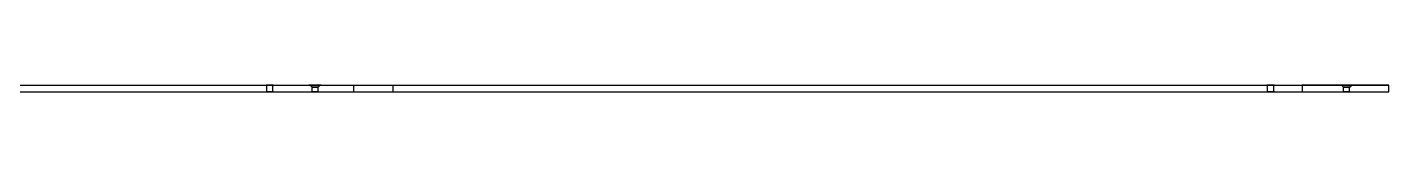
# Model space of a CAD drawing. Header units: inches. Extents: x 31 to 2213, y 31 to 1421.
# Drawn here: x 974.56 to 1011.36, y 595.28 to 595.47 of the extents above; entities that cross this region are included whole.
import ezdxf

# ---------------------------------------------------------------- set-up
doc = ezdxf.new("R2010")
doc.units = ezdxf.units.IN
doc.header["$MEASUREMENT"] = 0

msp = doc.modelspace()

# ---------------------------------------------------------------- linework, layer by layer
at = {"layer": 'OUTLINE'}
for p, q in [((952.358, 595.469), (983.374, 595.469)), ((952.358, 595.281), (983.374, 595.281)), ((953.428, 595.469), (984.444, 595.469)), ((953.428, 595.281), (984.444, 595.281)), ((981.014, 595.469), (981.013, 595.469)), ((981.013, 595.469), (981.013, 595.469)), ((981.013, 595.469), (981.013, 595.469)), ((981.013, 595.469), (981.013, 595.469)), ((981.013, 595.469), (981.014, 595.469)), ((981.014, 595.281), (981.013, 595.281)), ((981.013, 595.281), (981.013, 595.281)), ((981.013, 595.281), (981.013, 595.281)), ((981.013, 595.281), (981.013, 595.281)), ((981.013, 595.281), (981.014, 595.281)), ((981.015, 595.469), (981.014, 595.469)), ((981.014, 595.469), (981.014, 595.469)), ((981.014, 595.469), (981.015, 595.469)), ((981.015, 595.281), (981.014, 595.281)), ((981.014, 595.281), (981.014, 595.281)), ((981.014, 595.281), (981.015, 595.281)), ((981.016, 595.469), (981.015, 595.469)), ((981.015, 595.469), (981.016, 595.469)), ((981.016, 595.281), (981.015, 595.281)), ((981.015, 595.281), (981.016, 595.281)), ((981.018, 595.469), (981.016, 595.469)), ((981.016, 595.469), (981.017, 595.469)), ((981.017, 595.281), (981.016, 595.281)), ((981.016, 595.281), (981.018, 595.281)), ((981.017, 595.469), (981.018, 595.469)), ((981.018, 595.281), (981.017, 595.281)), ((981.019, 595.469), (981.018, 595.469)), ((981.018, 595.469), (981.02, 595.469)), ((981.02, 595.281), (981.018, 595.281)), ((981.018, 595.281), (981.019, 595.281)), ((981.021, 595.469), (981.019, 595.469)), ((981.019, 595.281), (981.021, 595.281)), ((981.02, 595.469), (981.022, 595.469)), ((981.022, 595.281), (981.02, 595.281)), ((981.023, 595.469), (981.021, 595.469)), ((981.021, 595.281), (981.023, 595.281)), ((981.022, 595.469), (981.024, 595.469)), ((981.024, 595.281), (981.022, 595.281)), ((981.026, 595.469), (981.023, 595.469)), ((981.023, 595.281), (981.026, 595.281)), ((981.024, 595.469), (981.027, 595.469)), ((981.027, 595.281), (981.024, 595.281)), ((981.028, 595.469), (981.026, 595.469)), ((981.026, 595.281), (981.028, 595.281)), ((981.027, 595.469), (981.029, 595.469)), ((981.029, 595.281), (981.027, 595.281)), ((981.031, 595.469), (981.028, 595.469)), ((981.028, 595.281), (981.031, 595.281)), ((981.029, 595.469), (981.032, 595.469)), ((981.029, 595.281), (981.029, 595.469)), ((981.032, 595.281), (981.029, 595.281)), ((981.034, 595.469), (981.031, 595.469)), ((981.031, 595.281), (981.034, 595.281)), ((981.032, 595.469), (981.035, 595.469)), ((981.035, 595.281), (981.032, 595.281)), ((981.037, 595.469), (981.034, 595.469)), ((981.034, 595.281), (981.037, 595.281)), ((981.035, 595.469), (981.038, 595.469)), ((981.038, 595.281), (981.035, 595.281)), ((981.04, 595.469), (981.037, 595.469)), ((981.037, 595.281), (981.04, 595.281)), ((981.038, 595.469), (981.041, 595.469)), ((981.041, 595.281), (981.038, 595.281)), ((981.044, 595.469), (981.04, 595.469)), ((981.04, 595.281), (981.044, 595.281)), ((981.041, 595.469), (981.045, 595.469)), ((981.045, 595.281), (981.041, 595.281)), ((981.047, 595.469), (981.044, 595.469)), ((981.044, 595.281), (981.047, 595.281)), ((981.045, 595.469), (981.049, 595.469)), ((981.049, 595.281), (981.045, 595.281)), ((981.051, 595.469), (981.047, 595.469)), ((981.047, 595.281), (981.051, 595.281)), ((981.049, 595.469), (981.052, 595.469)), ((981.052, 595.281), (981.049, 595.281)), ((981.055, 595.469), (981.051, 595.469)), ((981.051, 595.281), (981.055, 595.281)), ((981.052, 595.469), (981.056, 595.469)), ((981.056, 595.281), (981.052, 595.281)), ((981.059, 595.469), (981.055, 595.469)), ((981.055, 595.281), (981.059, 595.281)), ((981.056, 595.469), (981.061, 595.469)), ((981.061, 595.281), (981.056, 595.281)), ((981.063, 595.469), (981.059, 595.469)), ((981.059, 595.281), (981.063, 595.281)), ((981.061, 595.469), (981.065, 595.469)), ((981.065, 595.281), (981.061, 595.281)), ((981.067, 595.469), (981.063, 595.469)), ((981.063, 595.281), (981.067, 595.281)), ((981.065, 595.469), (981.069, 595.469)), ((981.069, 595.281), (981.065, 595.281)), ((981.072, 595.469), (981.067, 595.469)), ((981.067, 595.281), (981.072, 595.281)), ((981.069, 595.469), (981.074, 595.469)), ((981.074, 595.281), (981.069, 595.281)), ((981.076, 595.469), (981.072, 595.469)), ((981.072, 595.281), (981.076, 595.281)), ((981.074, 595.469), (981.078, 595.469)), ((981.078, 595.281), (981.074, 595.281)), ((981.081, 595.469), (981.076, 595.469)), ((981.076, 595.281), (981.081, 595.281)), ((981.078, 595.469), (981.083, 595.469)), ((981.083, 595.281), (981.078, 595.281)), ((981.086, 595.469), (981.081, 595.469)), ((981.081, 595.281), (981.086, 595.281)), ((981.083, 595.469), (981.088, 595.469)), ((981.088, 595.281), (981.083, 595.281)), ((981.091, 595.469), (981.086, 595.469)), ((981.086, 595.281), (981.091, 595.281)), ((981.088, 595.469), (981.092, 595.469)), ((981.092, 595.281), (981.088, 595.281)), ((981.095, 595.469), (981.091, 595.469)), ((981.091, 595.281), (981.095, 595.281)), ((981.092, 595.469), (981.097, 595.469)), ((981.097, 595.281), (981.092, 595.281)), ((981.1, 595.469), (981.095, 595.469)), ((981.095, 595.281), (981.1, 595.281)), ((981.097, 595.469), (981.102, 595.469)), ((981.102, 595.281), (981.097, 595.281)), ((981.105, 595.469), (981.1, 595.469)), ((981.1, 595.281), (981.105, 595.281)), ((981.102, 595.469), (981.107, 595.469)), ((981.107, 595.281), (981.102, 595.281)), ((981.11, 595.469), (981.105, 595.469)), ((981.105, 595.281), (981.11, 595.281)), ((981.107, 595.469), (981.112, 595.469)), ((981.112, 595.281), (981.107, 595.281)), ((981.115, 595.469), (981.11, 595.469)), ((981.11, 595.281), (981.115, 595.281)), ((981.112, 595.469), (981.117, 595.469)), ((981.117, 595.281), (981.112, 595.281)), ((981.12, 595.469), (981.115, 595.469)), ((981.115, 595.281), (981.12, 595.281)), ((981.117, 595.469), (981.122, 595.469)), ((981.122, 595.281), (981.117, 595.281)), ((981.125, 595.469), (981.12, 595.469)), ((981.12, 595.281), (981.125, 595.281)), ((981.122, 595.469), (981.127, 595.469)), ((981.127, 595.281), (981.122, 595.281)), ((981.13, 595.469), (981.125, 595.469)), ((981.125, 595.281), (981.13, 595.281)), ((981.127, 595.469), (981.132, 595.469)), ((981.132, 595.281), (981.127, 595.281)), ((981.135, 595.469), (981.13, 595.469)), ((981.13, 595.281), (981.135, 595.281)), ((981.132, 595.469), (981.136, 595.469)), ((981.136, 595.281), (981.132, 595.281)), ((981.139, 595.469), (981.135, 595.469)), ((981.135, 595.281), (981.139, 595.281)), ((981.136, 595.469), (981.141, 595.469)), ((981.141, 595.281), (981.136, 595.281)), ((981.144, 595.469), (981.139, 595.469)), ((981.139, 595.281), (981.144, 595.281)), ((981.141, 595.469), (981.146, 595.469)), ((981.146, 595.281), (981.141, 595.281)), ((981.149, 595.469), (981.144, 595.469)), ((981.144, 595.281), (981.149, 595.281)), ((981.146, 595.469), (981.151, 595.469)), ((981.151, 595.281), (981.146, 595.281)), ((981.153, 595.469), (981.149, 595.469)), ((981.149, 595.281), (981.153, 595.281)), ((981.151, 595.469), (981.155, 595.469)), ((981.155, 595.281), (981.151, 595.281)), ((981.158, 595.469), (981.153, 595.469)), ((981.153, 595.281), (981.158, 595.281)), ((981.155, 595.469), (981.16, 595.469)), ((981.16, 595.281), (981.155, 595.281)), ((981.162, 595.469), (981.158, 595.469)), ((981.158, 595.281), (981.162, 595.281)), ((981.16, 595.469), (981.164, 595.469)), ((981.164, 595.281), (981.16, 595.281)), ((981.166, 595.469), (981.162, 595.469)), ((981.162, 595.281), (981.166, 595.281)), ((981.164, 595.469), (981.168, 595.469)), ((981.168, 595.281), (981.164, 595.281)), ((981.171, 595.469), (981.166, 595.469)), ((981.166, 595.281), (981.171, 595.281)), ((981.168, 595.469), (981.172, 595.469)), ((981.172, 595.281), (981.168, 595.281)), ((981.175, 595.469), (981.171, 595.469)), ((981.171, 595.281), (981.175, 595.281)), ((981.172, 595.469), (981.176, 595.469)), ((981.176, 595.281), (981.172, 595.281)), ((981.178, 595.469), (981.175, 595.469)), ((981.175, 595.281), (981.178, 595.281)), ((981.176, 595.469), (981.18, 595.469)), ((981.18, 595.281), (981.176, 595.281)), ((981.182, 595.469), (981.178, 595.469)), ((981.178, 595.281), (981.182, 595.281)), ((981.18, 595.469), (981.184, 595.469)), ((981.184, 595.281), (981.18, 595.281)), ((981.186, 595.469), (981.182, 595.469)), ((981.182, 595.281), (981.186, 595.281)), ((981.184, 595.469), (981.187, 595.469)), ((981.187, 595.281), (981.184, 595.281)), ((981.189, 595.469), (981.186, 595.469)), ((981.186, 595.281), (981.189, 595.281)), ((981.187, 595.469), (981.19, 595.469)), ((981.19, 595.281), (981.187, 595.281)), ((981.192, 595.469), (981.189, 595.469)), ((981.189, 595.281), (981.192, 595.281)), ((981.19, 595.469), (981.193, 595.469)), ((981.193, 595.281), (981.19, 595.281)), ((981.195, 595.469), (981.192, 595.469)), ((981.192, 595.281), (981.195, 595.281)), ((981.193, 595.469), (981.196, 595.469)), ((981.196, 595.281), (981.193, 595.281)), ((981.198, 595.469), (981.195, 595.469)), ((981.195, 595.281), (981.198, 595.281)), ((981.196, 595.469), (981.199, 595.469)), ((981.199, 595.281), (981.196, 595.281)), ((981.2, 595.469), (981.198, 595.469)), ((981.198, 595.281), (981.198, 595.469)), ((981.198, 595.281), (981.2, 595.281)), ((981.199, 595.469), (981.201, 595.469)), ((981.201, 595.281), (981.199, 595.281)), ((981.203, 595.469), (981.2, 595.469)), ((981.2, 595.281), (981.203, 595.281)), ((981.201, 595.469), (981.204, 595.469)), ((981.204, 595.281), (981.201, 595.281)), ((981.205, 595.469), (981.203, 595.469)), ((981.203, 595.281), (981.205, 595.281)), ((981.204, 595.469), (981.206, 595.469)), ((981.206, 595.281), (981.204, 595.281)), ((981.207, 595.469), (981.205, 595.469)), ((981.205, 595.281), (981.207, 595.281)), ((981.206, 595.469), (981.208, 595.469)), ((981.208, 595.281), (981.206, 595.281)), ((981.209, 595.469), (981.207, 595.469)), ((981.207, 595.281), (981.209, 595.281)), ((981.208, 595.469), (981.209, 595.469)), ((981.209, 595.281), (981.208, 595.281)), ((981.209, 595.469), (981.211, 595.469)), ((981.21, 595.469), (981.209, 595.469)), ((981.209, 595.281), (981.21, 595.281)), ((981.211, 595.281), (981.209, 595.281)), ((981.211, 595.469), (981.21, 595.469)), ((981.21, 595.281), (981.211, 595.281)), ((981.211, 595.469), (981.212, 595.469)), ((981.212, 595.469), (981.211, 595.469)), ((981.211, 595.281), (981.212, 595.281)), ((981.212, 595.281), (981.211, 595.281)), ((981.212, 595.469), (981.213, 595.469)), ((981.213, 595.469), (981.212, 595.469)), ((981.212, 595.281), (981.213, 595.281)), ((981.213, 595.281), (981.212, 595.281)), ((981.213, 595.469), (981.213, 595.469)), ((981.213, 595.469), (981.214, 595.469)), ((981.214, 595.469), (981.213, 595.469)), ((981.213, 595.281), (981.214, 595.281)), ((981.214, 595.281), (981.213, 595.281)), ((981.213, 595.281), (981.213, 595.281)), ((981.214, 595.469), (981.214, 595.469)), ((981.214, 595.469), (981.214, 595.469)), ((981.214, 595.469), (981.214, 595.469)), ((981.214, 595.281), (981.214, 595.281)), ((981.214, 595.281), (981.214, 595.281)), ((981.214, 595.281), (981.214, 595.281)), ((982.17, 595.469), (982.169, 595.469)), ((982.169, 595.469), (982.169, 595.469)), ((982.169, 595.469), (982.17, 595.469)), ((982.172, 595.469), (982.17, 595.469)), ((982.17, 595.469), (982.17, 595.469)), ((982.17, 595.469), (982.171, 595.469)), ((982.171, 595.469), (982.172, 595.469)), ((982.173, 595.469), (982.172, 595.469)), ((982.172, 595.469), (982.174, 595.469)), ((982.175, 595.469), (982.173, 595.469)), ((982.174, 595.469), (982.176, 595.469)), ((982.177, 595.469), (982.175, 595.469)), ((982.176, 595.469), (982.178, 595.469)), ((982.18, 595.469), (982.177, 595.469)), ((982.178, 595.469), (982.181, 595.469)), ((982.183, 595.469), (982.18, 595.469)), ((982.181, 595.469), (982.184, 595.469)), ((982.186, 595.469), (982.183, 595.469)), ((982.184, 595.469), (982.188, 595.469)), ((982.19, 595.469), (982.186, 595.469)), ((982.188, 595.469), (982.192, 595.469)), ((982.194, 595.469), (982.19, 595.469)), ((982.192, 595.469), (982.196, 595.469)), ((982.199, 595.469), (982.194, 595.469)), ((982.254, 595.411), (982.196, 595.469)), ((982.196, 595.469), (982.201, 595.469)), ((982.204, 595.469), (982.199, 595.469)), ((982.201, 595.469), (982.205, 595.469)), ((982.209, 595.469), (982.204, 595.469)), ((982.205, 595.469), (982.211, 595.469)), ((982.214, 595.469), (982.209, 595.469)), ((982.211, 595.469), (982.216, 595.469)), ((982.22, 595.469), (982.214, 595.469)), ((982.216, 595.469), (982.222, 595.469)), ((982.226, 595.469), (982.22, 595.469)), ((982.222, 595.469), (982.228, 595.469)), ((982.232, 595.469), (982.226, 595.469)), ((982.228, 595.469), (982.234, 595.469)), ((982.238, 595.469), (982.232, 595.469)), ((982.234, 595.469), (982.241, 595.469)), ((982.245, 595.469), (982.238, 595.469)), ((982.24, 595.411), (982.239, 595.411)), ((982.239, 595.411), (982.239, 595.411)), ((982.239, 595.411), (982.239, 595.411)), ((982.239, 595.411), (982.239, 595.411)), ((982.239, 595.411), (982.239, 595.411)), ((982.239, 595.411), (982.239, 595.411)), ((982.239, 595.411), (982.24, 595.411)), ((982.24, 595.281), (982.239, 595.281)), ((982.239, 595.281), (982.239, 595.281)), ((982.239, 595.281), (982.239, 595.281)), ((982.239, 595.281), (982.239, 595.281)), ((982.239, 595.281), (982.239, 595.281)), ((982.239, 595.281), (982.239, 595.281)), ((982.239, 595.281), (982.24, 595.281)), ((982.241, 595.411), (982.24, 595.411)), ((982.24, 595.411), (982.241, 595.411)), ((982.241, 595.281), (982.24, 595.281)), ((982.24, 595.281), (982.241, 595.281)), ((982.241, 595.469), (982.248, 595.469)), ((982.242, 595.411), (982.241, 595.411)), ((982.241, 595.411), (982.242, 595.411)), ((982.242, 595.281), (982.241, 595.281)), ((982.241, 595.281), (982.242, 595.281)), ((982.243, 595.411), (982.242, 595.411)), ((982.242, 595.411), (982.244, 595.411)), ((982.244, 595.281), (982.242, 595.281)), ((982.242, 595.281), (982.243, 595.281)), ((982.245, 595.411), (982.243, 595.411)), ((982.243, 595.281), (982.245, 595.281)), ((982.244, 595.411), (982.245, 595.411)), ((982.245, 595.281), (982.244, 595.281)), ((982.252, 595.469), (982.245, 595.469)), ((982.247, 595.411), (982.245, 595.411)), ((982.245, 595.411), (982.247, 595.411)), ((982.247, 595.281), (982.245, 595.281)), ((982.245, 595.281), (982.247, 595.281)), ((982.249, 595.411), (982.247, 595.411)), ((982.247, 595.411), (982.249, 595.411)), ((982.249, 595.281), (982.247, 595.281)), ((982.247, 595.281), (982.249, 595.281)), ((982.248, 595.469), (982.255, 595.469)), ((982.251, 595.411), (982.249, 595.411)), ((982.249, 595.411), (982.252, 595.411)), ((982.252, 595.281), (982.249, 595.281)), ((982.249, 595.281), (982.251, 595.281)), ((982.253, 595.411), (982.251, 595.411)), ((982.251, 595.281), (982.253, 595.281)), ((982.259, 595.469), (982.252, 595.469)), ((982.252, 595.411), (982.254, 595.411)), ((982.254, 595.281), (982.252, 595.281)), ((982.256, 595.411), (982.253, 595.411)), ((982.253, 595.281), (982.256, 595.281)), ((982.254, 595.281), (982.254, 595.411)), ((982.254, 595.411), (982.257, 595.411)), ((982.257, 595.281), (982.254, 595.281)), ((982.255, 595.469), (982.262, 595.469)), ((982.259, 595.411), (982.256, 595.411)), ((982.256, 595.281), (982.259, 595.281)), ((982.257, 595.411), (982.26, 595.411)), ((982.26, 595.281), (982.257, 595.281)), ((982.267, 595.469), (982.259, 595.469)), ((982.261, 595.411), (982.259, 595.411)), ((982.259, 595.281), (982.261, 595.281)), ((982.26, 595.411), (982.263, 595.411)), ((982.263, 595.281), (982.26, 595.281)), ((982.265, 595.411), (982.261, 595.411)), ((982.261, 595.281), (982.265, 595.281)), ((982.262, 595.469), (982.27, 595.469)), ((982.263, 595.411), (982.266, 595.411)), ((982.266, 595.281), (982.263, 595.281)), ((982.268, 595.411), (982.265, 595.411)), ((982.265, 595.281), (982.268, 595.281)), ((982.266, 595.411), (982.269, 595.411)), ((982.269, 595.281), (982.266, 595.281)), ((982.274, 595.469), (982.267, 595.469)), ((982.271, 595.411), (982.268, 595.411)), ((982.268, 595.281), (982.271, 595.281)), ((982.269, 595.411), (982.273, 595.411)), ((982.273, 595.281), (982.269, 595.281)), ((982.27, 595.469), (982.277, 595.469)), ((982.275, 595.411), (982.271, 595.411)), ((982.271, 595.281), (982.275, 595.281)), ((982.273, 595.411), (982.277, 595.411)), ((982.277, 595.281), (982.273, 595.281)), ((982.282, 595.469), (982.274, 595.469)), ((982.279, 595.411), (982.275, 595.411)), ((982.275, 595.281), (982.279, 595.281)), ((982.277, 595.469), (982.285, 595.469)), ((982.277, 595.411), (982.28, 595.411)), ((982.28, 595.281), (982.277, 595.281)), ((982.283, 595.411), (982.279, 595.411)), ((982.279, 595.281), (982.283, 595.281)), ((982.28, 595.411), (982.284, 595.411)), ((982.284, 595.281), (982.28, 595.281)), ((982.29, 595.469), (982.282, 595.469)), ((982.287, 595.411), (982.283, 595.411)), ((982.283, 595.281), (982.287, 595.281)), ((982.284, 595.411), (982.288, 595.411)), ((982.288, 595.281), (982.284, 595.281)), ((982.285, 595.469), (982.293, 595.469)), ((982.291, 595.411), (982.287, 595.411)), ((982.287, 595.281), (982.291, 595.281)), ((982.288, 595.411), (982.293, 595.411)), ((982.293, 595.281), (982.288, 595.281)), ((982.297, 595.469), (982.29, 595.469)), ((982.295, 595.411), (982.291, 595.411)), ((982.291, 595.281), (982.295, 595.281)), ((982.293, 595.469), (982.301, 595.469)), ((982.293, 595.411), (982.297, 595.411)), ((982.297, 595.281), (982.293, 595.281)), ((982.3, 595.411), (982.295, 595.411)), ((982.295, 595.281), (982.3, 595.281)), ((982.305, 595.469), (982.297, 595.469)), ((982.297, 595.411), (982.301, 595.411)), ((982.301, 595.281), (982.297, 595.281)), ((982.304, 595.411), (982.3, 595.411)), ((982.3, 595.281), (982.304, 595.281)), ((982.301, 595.469), (982.309, 595.469)), ((982.301, 595.411), (982.306, 595.411)), ((982.306, 595.281), (982.301, 595.281)), ((982.309, 595.411), (982.304, 595.411)), ((982.304, 595.281), (982.309, 595.281)), ((982.313, 595.469), (982.305, 595.469)), ((982.306, 595.411), (982.31, 595.411)), ((982.31, 595.281), (982.306, 595.281)), ((982.309, 595.469), (982.317, 595.469)), ((982.313, 595.411), (982.309, 595.411)), ((982.309, 595.281), (982.313, 595.281)), ((982.31, 595.411), (982.315, 595.411)), ((982.315, 595.281), (982.31, 595.281)), ((982.322, 595.469), (982.313, 595.469)), ((982.318, 595.411), (982.313, 595.411)), ((982.313, 595.281), (982.318, 595.281)), ((982.315, 595.411), (982.32, 595.411)), ((982.32, 595.281), (982.315, 595.281)), ((982.317, 595.469), (982.325, 595.469)), ((982.323, 595.411), (982.318, 595.411)), ((982.318, 595.281), (982.323, 595.281)), ((982.32, 595.411), (982.324, 595.411)), ((982.324, 595.281), (982.32, 595.281)), ((982.33, 595.469), (982.322, 595.469)), ((982.327, 595.411), (982.323, 595.411)), ((982.323, 595.281), (982.327, 595.281)), ((982.324, 595.411), (982.329, 595.411)), ((982.329, 595.281), (982.324, 595.281)), ((982.325, 595.469), (982.333, 595.469)), ((982.332, 595.411), (982.327, 595.411)), ((982.327, 595.281), (982.332, 595.281)), ((982.329, 595.411), (982.334, 595.411)), ((982.334, 595.281), (982.329, 595.281)), ((982.338, 595.469), (982.33, 595.469)), ((982.337, 595.411), (982.332, 595.411)), ((982.332, 595.281), (982.337, 595.281)), ((982.333, 595.469), (982.341, 595.469)), ((982.334, 595.411), (982.339, 595.411)), ((982.339, 595.281), (982.334, 595.281)), ((982.342, 595.411), (982.337, 595.411)), ((982.337, 595.281), (982.342, 595.281)), ((982.346, 595.469), (982.338, 595.469)), ((982.339, 595.411), (982.343, 595.411)), ((982.343, 595.281), (982.339, 595.281)), ((982.341, 595.469), (982.349, 595.469)), ((982.346, 595.411), (982.342, 595.411)), ((982.342, 595.281), (982.346, 595.281)), ((982.343, 595.411), (982.348, 595.411)), ((982.348, 595.281), (982.343, 595.281)), ((982.354, 595.469), (982.346, 595.469)), ((982.351, 595.411), (982.346, 595.411)), ((982.346, 595.281), (982.351, 595.281)), ((982.348, 595.411), (982.353, 595.411)), ((982.353, 595.281), (982.348, 595.281)), ((982.349, 595.469), (982.357, 595.469)), ((982.356, 595.411), (982.351, 595.411)), ((982.351, 595.281), (982.356, 595.281)), ((982.353, 595.411), (982.357, 595.411)), ((982.357, 595.281), (982.353, 595.281)), ((982.362, 595.469), (982.354, 595.469)), ((982.36, 595.411), (982.356, 595.411)), ((982.356, 595.281), (982.36, 595.281)), ((982.357, 595.469), (982.365, 595.469)), ((982.357, 595.411), (982.362, 595.411)), ((982.362, 595.281), (982.357, 595.281)), ((982.365, 595.411), (982.36, 595.411)), ((982.36, 595.281), (982.365, 595.281)), ((982.37, 595.469), (982.362, 595.469)), ((982.362, 595.411), (982.367, 595.411)), ((982.367, 595.281), (982.362, 595.281)), ((982.365, 595.469), (982.373, 595.469)), ((982.369, 595.411), (982.365, 595.411)), ((982.365, 595.281), (982.369, 595.281)), ((982.367, 595.411), (982.371, 595.411)), ((982.371, 595.281), (982.367, 595.281)), ((982.374, 595.411), (982.369, 595.411)), ((982.369, 595.281), (982.374, 595.281)), ((982.378, 595.469), (982.37, 595.469)), ((982.371, 595.411), (982.375, 595.411)), ((982.375, 595.281), (982.371, 595.281)), ((982.373, 595.469), (982.381, 595.469)), ((982.378, 595.411), (982.374, 595.411)), ((982.374, 595.281), (982.378, 595.281)), ((982.375, 595.411), (982.38, 595.411)), ((982.38, 595.281), (982.375, 595.281)), ((982.386, 595.469), (982.378, 595.469)), ((982.382, 595.411), (982.378, 595.411)), ((982.378, 595.281), (982.382, 595.281)), ((982.38, 595.411), (982.384, 595.411)), ((982.384, 595.281), (982.38, 595.281)), ((982.381, 595.469), (982.389, 595.469)), ((982.386, 595.411), (982.382, 595.411)), ((982.382, 595.281), (982.386, 595.281)), ((982.384, 595.411), (982.388, 595.411)), ((982.388, 595.281), (982.384, 595.281)), ((982.394, 595.469), (982.386, 595.469)), ((982.39, 595.411), (982.386, 595.411)), ((982.386, 595.281), (982.39, 595.281)), ((982.388, 595.411), (982.392, 595.411)), ((982.392, 595.281), (982.388, 595.281)), ((982.389, 595.469), (982.397, 595.469)), ((982.394, 595.411), (982.39, 595.411)), ((982.39, 595.281), (982.394, 595.281)), ((982.392, 595.411), (982.396, 595.411)), ((982.396, 595.281), (982.392, 595.281)), ((982.401, 595.469), (982.394, 595.469)), ((982.398, 595.411), (982.394, 595.411)), ((982.394, 595.281), (982.398, 595.281)), ((982.396, 595.411), (982.399, 595.411)), ((982.399, 595.281), (982.396, 595.281)), ((982.397, 595.469), (982.404, 595.469)), ((982.401, 595.411), (982.398, 595.411)), ((982.398, 595.281), (982.401, 595.281)), ((982.399, 595.411), (982.403, 595.411)), ((982.403, 595.281), (982.399, 595.281)), ((982.409, 595.469), (982.401, 595.469)), ((982.405, 595.411), (982.401, 595.411)), ((982.401, 595.281), (982.405, 595.281)), ((982.403, 595.411), (982.406, 595.411)), ((982.406, 595.281), (982.403, 595.281)), ((982.404, 595.469), (982.411, 595.469)), ((982.408, 595.411), (982.405, 595.411)), ((982.405, 595.281), (982.408, 595.281)), ((982.406, 595.411), (982.409, 595.411)), ((982.409, 595.281), (982.406, 595.281)), ((982.411, 595.411), (982.408, 595.411)), ((982.408, 595.281), (982.411, 595.281)), ((982.416, 595.469), (982.409, 595.469)), ((982.409, 595.411), (982.412, 595.411)), ((982.412, 595.281), (982.409, 595.281)), ((982.411, 595.469), (982.419, 595.469)), ((982.414, 595.411), (982.411, 595.411)), ((982.411, 595.281), (982.414, 595.281)), ((982.412, 595.411), (982.415, 595.411)), ((982.415, 595.281), (982.412, 595.281)), ((982.417, 595.411), (982.414, 595.411)), ((982.414, 595.281), (982.417, 595.281)), ((982.415, 595.411), (982.418, 595.411)), ((982.418, 595.281), (982.415, 595.281)), ((982.423, 595.469), (982.416, 595.469)), ((982.417, 595.411), (982.475, 595.469)), ((982.417, 595.281), (982.417, 595.411)), ((982.419, 595.411), (982.417, 595.411)), ((982.417, 595.281), (982.419, 595.281)), ((982.418, 595.411), (982.42, 595.411)), ((982.42, 595.281), (982.418, 595.281)), ((982.419, 595.469), (982.426, 595.469)), ((982.421, 595.411), (982.419, 595.411)), ((982.419, 595.281), (982.421, 595.281)), ((982.42, 595.411), (982.422, 595.411)), ((982.422, 595.281), (982.42, 595.281)), ((982.423, 595.411), (982.421, 595.411)), ((982.421, 595.281), (982.423, 595.281)), ((982.422, 595.411), (982.424, 595.411)), ((982.424, 595.281), (982.422, 595.281)), ((982.43, 595.469), (982.423, 595.469)), ((982.425, 595.411), (982.423, 595.411)), ((982.423, 595.281), (982.425, 595.281)), ((982.424, 595.411), (982.426, 595.411)), ((982.426, 595.281), (982.424, 595.281)), ((982.427, 595.411), (982.425, 595.411)), ((982.425, 595.281), (982.427, 595.281)), ((982.426, 595.469), (982.432, 595.469)), ((982.426, 595.411), (982.428, 595.411)), ((982.428, 595.281), (982.426, 595.281)), ((982.428, 595.411), (982.427, 595.411)), ((982.427, 595.281), (982.428, 595.281)), ((982.428, 595.411), (982.429, 595.411)), ((982.43, 595.411), (982.428, 595.411)), ((982.428, 595.281), (982.43, 595.281)), ((982.429, 595.281), (982.428, 595.281)), ((982.429, 595.411), (982.43, 595.411)), ((982.43, 595.281), (982.429, 595.281)), ((982.436, 595.469), (982.43, 595.469)), ((982.43, 595.411), (982.431, 595.411)), ((982.431, 595.411), (982.43, 595.411)), ((982.43, 595.281), (982.431, 595.281)), ((982.431, 595.281), (982.43, 595.281)), ((982.431, 595.411), (982.431, 595.411)), ((982.431, 595.411), (982.432, 595.411)), ((982.432, 595.411), (982.431, 595.411)), ((982.431, 595.411), (982.431, 595.411)), ((982.431, 595.281), (982.431, 595.281)), ((982.431, 595.281), (982.432, 595.281)), ((982.432, 595.281), (982.431, 595.281)), ((982.431, 595.281), (982.431, 595.281)), ((982.432, 595.469), (982.439, 595.469)), ((982.432, 595.411), (982.432, 595.411)), ((982.432, 595.411), (982.432, 595.411)), ((982.432, 595.411), (982.432, 595.411)), ((982.432, 595.281), (982.432, 595.281)), ((982.432, 595.281), (982.432, 595.281)), ((982.432, 595.281), (982.432, 595.281)), ((982.443, 595.469), (982.436, 595.469)), ((982.439, 595.469), (982.445, 595.469)), ((982.449, 595.469), (982.443, 595.469)), ((982.445, 595.469), (982.451, 595.469)), ((982.454, 595.469), (982.449, 595.469)), ((982.451, 595.469), (982.457, 595.469)), ((982.46, 595.469), (982.454, 595.469)), ((982.457, 595.469), (982.462, 595.469)), ((982.465, 595.469), (982.46, 595.469)), ((982.462, 595.469), (982.467, 595.469)), ((982.47, 595.469), (982.465, 595.469)), ((982.467, 595.469), (982.472, 595.469)), ((982.475, 595.469), (982.47, 595.469)), ((982.472, 595.469), (982.476, 595.469)), ((982.479, 595.469), (982.475, 595.469)), ((982.476, 595.469), (982.481, 595.469)), ((982.483, 595.469), (982.479, 595.469)), ((982.481, 595.469), (982.484, 595.469)), ((982.486, 595.469), (982.483, 595.469)), ((982.484, 595.469), (982.488, 595.469)), ((982.49, 595.469), (982.486, 595.469)), ((982.488, 595.469), (982.491, 595.469)), ((982.492, 595.469), (982.49, 595.469)), ((982.491, 595.469), (982.493, 595.469)), ((982.495, 595.469), (982.492, 595.469)), ((982.493, 595.469), (982.496, 595.469)), ((982.497, 595.469), (982.495, 595.469)), ((982.496, 595.469), (982.498, 595.469)), ((982.499, 595.469), (982.497, 595.469)), ((982.498, 595.469), (982.499, 595.469)), ((982.499, 595.469), (982.5, 595.469)), ((982.5, 595.469), (982.499, 595.469)), ((982.5, 595.469), (982.501, 595.469)), ((982.501, 595.469), (982.5, 595.469)), ((982.501, 595.469), (982.501, 595.469)), ((982.501, 595.469), (982.501, 595.469)), ((982.501, 595.469), (982.501, 595.469)), ((983.374, 595.469), (983.374, 595.281)), ((983.374, 595.469), (1009.017, 595.469)), ((983.374, 595.281), (1009.017, 595.281)), ((984.444, 595.469), (1011.361, 595.469)), ((984.444, 595.281), (984.444, 595.469)), ((984.444, 595.281), (1011.361, 595.281)), ((1008.069, 595.469), (1008.068, 595.469)), ((1008.068, 595.469), (1008.068, 595.469)), ((1008.068, 595.469), (1008.068, 595.469)), ((1008.068, 595.469), (1008.069, 595.469)), ((1008.069, 595.281), (1008.068, 595.281)), ((1008.068, 595.281), (1008.068, 595.281)), ((1008.068, 595.281), (1008.068, 595.281)), ((1008.068, 595.281), (1008.069, 595.281)), ((1008.07, 595.469), (1008.069, 595.469)), ((1008.069, 595.469), (1008.069, 595.469)), ((1008.069, 595.469), (1008.07, 595.469)), ((1008.07, 595.281), (1008.069, 595.281)), ((1008.069, 595.281), (1008.069, 595.281)), ((1008.069, 595.281), (1008.07, 595.281)), ((1008.072, 595.469), (1008.07, 595.469)), ((1008.07, 595.469), (1008.07, 595.469)), ((1008.07, 595.469), (1008.071, 595.469)), ((1008.071, 595.281), (1008.07, 595.281)), ((1008.07, 595.281), (1008.07, 595.281)), ((1008.07, 595.281), (1008.072, 595.281)), ((1008.071, 595.469), (1008.072, 595.469)), ((1008.072, 595.281), (1008.071, 595.281)), ((1008.073, 595.469), (1008.072, 595.469)), ((1008.072, 595.469), (1008.074, 595.469)), ((1008.074, 595.281), (1008.072, 595.281)), ((1008.072, 595.281), (1008.073, 595.281)), ((1008.075, 595.469), (1008.073, 595.469)), ((1008.073, 595.281), (1008.075, 595.281)), ((1008.074, 595.469), (1008.075, 595.469)), ((1008.075, 595.281), (1008.074, 595.281)), ((1008.076, 595.469), (1008.075, 595.469)), ((1008.075, 595.469), (1008.077, 595.469)), ((1008.077, 595.281), (1008.075, 595.281)), ((1008.075, 595.281), (1008.076, 595.281)), ((1008.079, 595.469), (1008.076, 595.469)), ((1008.076, 595.281), (1008.079, 595.281)), ((1008.077, 595.469), (1008.079, 595.469)), ((1008.079, 595.281), (1008.077, 595.281)), ((1008.081, 595.469), (1008.079, 595.469)), ((1008.079, 595.469), (1008.082, 595.469)), ((1008.082, 595.281), (1008.079, 595.281)), ((1008.079, 595.281), (1008.081, 595.281)), ((1008.083, 595.469), (1008.081, 595.469)), ((1008.081, 595.281), (1008.083, 595.281)), ((1008.082, 595.469), (1008.084, 595.469)), ((1008.084, 595.281), (1008.082, 595.281)), ((1008.086, 595.469), (1008.083, 595.469)), ((1008.083, 595.281), (1008.086, 595.281)), ((1008.084, 595.281), (1008.084, 595.469)), ((1008.084, 595.469), (1008.087, 595.469)), ((1008.087, 595.281), (1008.084, 595.281)), ((1008.089, 595.469), (1008.086, 595.469)), ((1008.086, 595.281), (1008.089, 595.281)), ((1008.087, 595.469), (1008.09, 595.469)), ((1008.09, 595.281), (1008.087, 595.281)), ((1008.092, 595.469), (1008.089, 595.469)), ((1008.089, 595.281), (1008.092, 595.281)), ((1008.09, 595.469), (1008.093, 595.469)), ((1008.093, 595.281), (1008.09, 595.281)), ((1008.095, 595.469), (1008.092, 595.469)), ((1008.092, 595.281), (1008.095, 595.281)), ((1008.093, 595.469), (1008.097, 595.469)), ((1008.097, 595.281), (1008.093, 595.281)), ((1008.099, 595.469), (1008.095, 595.469)), ((1008.095, 595.281), (1008.099, 595.281)), ((1008.097, 595.469), (1008.1, 595.469)), ((1008.1, 595.281), (1008.097, 595.281)), ((1008.102, 595.469), (1008.099, 595.469)), ((1008.099, 595.281), (1008.102, 595.281)), ((1008.1, 595.469), (1008.104, 595.469)), ((1008.104, 595.281), (1008.1, 595.281)), ((1008.106, 595.469), (1008.102, 595.469)), ((1008.102, 595.281), (1008.106, 595.281)), ((1008.104, 595.469), (1008.108, 595.469)), ((1008.108, 595.281), (1008.104, 595.281)), ((1008.11, 595.469), (1008.106, 595.469)), ((1008.106, 595.281), (1008.11, 595.281)), ((1008.108, 595.469), (1008.112, 595.469)), ((1008.112, 595.281), (1008.108, 595.281)), ((1008.114, 595.469), (1008.11, 595.469)), ((1008.11, 595.281), (1008.114, 595.281)), ((1008.112, 595.469), (1008.116, 595.469)), ((1008.116, 595.281), (1008.112, 595.281)), ((1008.118, 595.469), (1008.114, 595.469)), ((1008.114, 595.281), (1008.118, 595.281)), ((1008.116, 595.469), (1008.12, 595.469)), ((1008.12, 595.281), (1008.116, 595.281)), ((1008.123, 595.469), (1008.118, 595.469)), ((1008.118, 595.281), (1008.123, 595.281)), ((1008.12, 595.469), (1008.124, 595.469)), ((1008.124, 595.281), (1008.12, 595.281)), ((1008.127, 595.469), (1008.123, 595.469)), ((1008.123, 595.281), (1008.127, 595.281)), ((1008.124, 595.469), (1008.129, 595.469)), ((1008.129, 595.281), (1008.124, 595.281)), ((1008.132, 595.469), (1008.127, 595.469)), ((1008.127, 595.281), (1008.132, 595.281)), ((1008.129, 595.469), (1008.133, 595.469)), ((1008.133, 595.281), (1008.129, 595.281)), ((1008.136, 595.469), (1008.132, 595.469)), ((1008.132, 595.281), (1008.136, 595.281)), ((1008.133, 595.469), (1008.138, 595.469)), ((1008.138, 595.281), (1008.133, 595.281)), ((1008.141, 595.469), (1008.136, 595.469)), ((1008.136, 595.281), (1008.141, 595.281)), ((1008.138, 595.469), (1008.143, 595.469)), ((1008.143, 595.281), (1008.138, 595.281)), ((1008.146, 595.469), (1008.141, 595.469)), ((1008.141, 595.281), (1008.146, 595.281)), ((1008.143, 595.469), (1008.148, 595.469)), ((1008.148, 595.281), (1008.143, 595.281)), ((1008.151, 595.469), (1008.146, 595.469)), ((1008.146, 595.281), (1008.151, 595.281)), ((1008.148, 595.469), (1008.152, 595.469)), ((1008.152, 595.281), (1008.148, 595.281)), ((1008.155, 595.469), (1008.151, 595.469)), ((1008.151, 595.281), (1008.155, 595.281)), ((1008.152, 595.469), (1008.157, 595.469)), ((1008.157, 595.281), (1008.152, 595.281)), ((1008.16, 595.469), (1008.155, 595.469)), ((1008.155, 595.281), (1008.16, 595.281)), ((1008.157, 595.469), (1008.162, 595.469)), ((1008.162, 595.281), (1008.157, 595.281)), ((1008.165, 595.469), (1008.16, 595.469)), ((1008.16, 595.281), (1008.165, 595.281)), ((1008.162, 595.469), (1008.167, 595.469)), ((1008.167, 595.281), (1008.162, 595.281)), ((1008.17, 595.469), (1008.165, 595.469)), ((1008.165, 595.281), (1008.17, 595.281)), ((1008.167, 595.469), (1008.172, 595.469)), ((1008.172, 595.281), (1008.167, 595.281)), ((1008.175, 595.469), (1008.17, 595.469)), ((1008.17, 595.281), (1008.175, 595.281)), ((1008.172, 595.469), (1008.177, 595.469)), ((1008.177, 595.281), (1008.172, 595.281)), ((1008.18, 595.469), (1008.175, 595.469)), ((1008.175, 595.281), (1008.18, 595.281)), ((1008.177, 595.469), (1008.182, 595.469)), ((1008.182, 595.281), (1008.177, 595.281)), ((1008.185, 595.469), (1008.18, 595.469)), ((1008.18, 595.281), (1008.185, 595.281)), ((1008.182, 595.469), (1008.187, 595.469)), ((1008.187, 595.281), (1008.182, 595.281)), ((1008.19, 595.469), (1008.185, 595.469)), ((1008.185, 595.281), (1008.19, 595.281)), ((1008.187, 595.469), (1008.192, 595.469)), ((1008.192, 595.281), (1008.187, 595.281)), ((1008.195, 595.469), (1008.19, 595.469)), ((1008.19, 595.281), (1008.195, 595.281)), ((1008.192, 595.469), (1008.196, 595.469)), ((1008.196, 595.281), (1008.192, 595.281)), ((1008.199, 595.469), (1008.195, 595.469)), ((1008.195, 595.281), (1008.199, 595.281)), ((1008.196, 595.469), (1008.201, 595.469)), ((1008.201, 595.281), (1008.196, 595.281)), ((1008.204, 595.469), (1008.199, 595.469)), ((1008.199, 595.281), (1008.204, 595.281)), ((1008.201, 595.469), (1008.206, 595.469)), ((1008.206, 595.281), (1008.201, 595.281)), ((1008.209, 595.469), (1008.204, 595.469)), ((1008.204, 595.281), (1008.209, 595.281)), ((1008.206, 595.469), (1008.21, 595.469)), ((1008.21, 595.281), (1008.206, 595.281)), ((1008.213, 595.469), (1008.209, 595.469)), ((1008.209, 595.281), (1008.213, 595.281)), ((1008.21, 595.469), (1008.215, 595.469)), ((1008.215, 595.281), (1008.21, 595.281)), ((1008.217, 595.469), (1008.213, 595.469)), ((1008.213, 595.281), (1008.217, 595.281)), ((1008.215, 595.469), (1008.219, 595.469)), ((1008.219, 595.281), (1008.215, 595.281)), ((1008.222, 595.469), (1008.217, 595.469)), ((1008.217, 595.281), (1008.222, 595.281)), ((1008.219, 595.469), (1008.223, 595.469)), ((1008.223, 595.281), (1008.219, 595.281)), ((1008.226, 595.469), (1008.222, 595.469)), ((1008.222, 595.281), (1008.226, 595.281)), ((1008.223, 595.469), (1008.227, 595.469)), ((1008.227, 595.281), (1008.223, 595.281)), ((1008.23, 595.469), (1008.226, 595.469)), ((1008.226, 595.281), (1008.23, 595.281)), ((1008.227, 595.469), (1008.231, 595.469)), ((1008.231, 595.281), (1008.227, 595.281)), ((1008.234, 595.469), (1008.23, 595.469)), ((1008.23, 595.281), (1008.234, 595.281)), ((1008.231, 595.469), (1008.235, 595.469)), ((1008.235, 595.281), (1008.231, 595.281)), ((1008.237, 595.469), (1008.234, 595.469)), ((1008.234, 595.281), (1008.237, 595.281)), ((1008.235, 595.469), (1008.239, 595.469)), ((1008.239, 595.281), (1008.235, 595.281)), ((1008.241, 595.469), (1008.237, 595.469)), ((1008.237, 595.281), (1008.241, 595.281)), ((1008.239, 595.469), (1008.242, 595.469)), ((1008.242, 595.281), (1008.239, 595.281)), ((1008.244, 595.469), (1008.241, 595.469)), ((1008.241, 595.281), (1008.244, 595.281)), ((1008.242, 595.469), (1008.245, 595.469)), ((1008.245, 595.281), (1008.242, 595.281)), ((1008.247, 595.469), (1008.244, 595.469)), ((1008.244, 595.281), (1008.247, 595.281)), ((1008.245, 595.469), (1008.249, 595.469)), ((1008.249, 595.281), (1008.245, 595.281)), ((1008.25, 595.469), (1008.247, 595.469)), ((1008.247, 595.281), (1008.25, 595.281)), ((1008.249, 595.469), (1008.251, 595.469)), ((1008.251, 595.281), (1008.249, 595.281)), ((1008.253, 595.469), (1008.25, 595.469)), ((1008.25, 595.281), (1008.253, 595.281)), ((1008.251, 595.469), (1008.254, 595.469)), ((1008.254, 595.281), (1008.251, 595.281)), ((1008.253, 595.281), (1008.253, 595.469)), ((1008.256, 595.469), (1008.253, 595.469)), ((1008.253, 595.281), (1008.256, 595.281)), ((1008.254, 595.469), (1008.257, 595.469)), ((1008.257, 595.281), (1008.254, 595.281)), ((1008.258, 595.469), (1008.256, 595.469)), ((1008.256, 595.281), (1008.258, 595.281)), ((1008.257, 595.469), (1008.259, 595.469)), ((1008.259, 595.281), (1008.257, 595.281)), ((1008.26, 595.469), (1008.258, 595.469)), ((1008.258, 595.281), (1008.26, 595.281)), ((1008.259, 595.469), (1008.261, 595.469)), ((1008.261, 595.281), (1008.259, 595.281)), ((1008.262, 595.469), (1008.26, 595.469)), ((1008.26, 595.281), (1008.262, 595.281)), ((1008.261, 595.469), (1008.263, 595.469)), ((1008.263, 595.281), (1008.261, 595.281)), ((1008.264, 595.469), (1008.262, 595.469)), ((1008.262, 595.281), (1008.264, 595.281)), ((1008.263, 595.469), (1008.264, 595.469)), ((1008.264, 595.281), (1008.263, 595.281)), ((1008.264, 595.469), (1008.266, 595.469)), ((1008.265, 595.469), (1008.264, 595.469)), ((1008.264, 595.281), (1008.265, 595.281)), ((1008.266, 595.281), (1008.264, 595.281)), ((1008.267, 595.469), (1008.265, 595.469)), ((1008.265, 595.281), (1008.267, 595.281)), ((1008.266, 595.469), (1008.267, 595.469)), ((1008.267, 595.281), (1008.266, 595.281)), ((1008.267, 595.469), (1008.268, 595.469)), ((1008.268, 595.469), (1008.267, 595.469)), ((1008.267, 595.281), (1008.268, 595.281)), ((1008.268, 595.281), (1008.267, 595.281)), ((1008.268, 595.469), (1008.269, 595.469)), ((1008.269, 595.469), (1008.268, 595.469)), ((1008.268, 595.469), (1008.268, 595.469)), ((1008.268, 595.281), (1008.268, 595.281)), ((1008.268, 595.281), (1008.269, 595.281)), ((1008.269, 595.281), (1008.268, 595.281)), ((1008.269, 595.469), (1008.269, 595.469)), ((1008.269, 595.469), (1008.269, 595.469)), ((1008.269, 595.469), (1008.269, 595.469)), ((1008.269, 595.469), (1008.269, 595.469)), ((1008.269, 595.281), (1008.269, 595.281)), ((1008.269, 595.281), (1008.269, 595.281)), ((1008.269, 595.281), (1008.269, 595.281)), ((1008.269, 595.281), (1008.269, 595.281)), ((1009.017, 595.469), (1009.017, 595.281)), ((1011.361, 595.469), (1009.017, 595.469)), ((1009.017, 595.281), (1011.361, 595.281)), ((1010.054, 595.469), (1010.053, 595.469)), ((1010.053, 595.469), (1010.053, 595.469)), ((1010.053, 595.469), (1010.054, 595.469)), ((1010.055, 595.469), (1010.054, 595.469)), ((1010.054, 595.469), (1010.054, 595.469)), ((1010.054, 595.469), (1010.055, 595.469)), ((1010.057, 595.469), (1010.055, 595.469)), ((1010.055, 595.469), (1010.056, 595.469)), ((1010.056, 595.469), (1010.058, 595.469)), ((1010.059, 595.469), (1010.057, 595.469)), ((1010.058, 595.469), (1010.06, 595.469)), ((1010.061, 595.469), (1010.059, 595.469)), ((1010.06, 595.469), (1010.062, 595.469)), ((1010.064, 595.469), (1010.061, 595.469)), ((1010.062, 595.469), (1010.065, 595.469)), ((1010.067, 595.469), (1010.064, 595.469)), ((1010.065, 595.469), (1010.068, 595.469)), ((1010.07, 595.469), (1010.067, 595.469)), ((1010.068, 595.469), (1010.072, 595.469)), ((1010.074, 595.469), (1010.07, 595.469)), ((1010.072, 595.469), (1010.076, 595.469)), ((1010.078, 595.469), (1010.074, 595.469)), ((1010.076, 595.469), (1010.08, 595.469)), ((1010.083, 595.469), (1010.078, 595.469)), ((1010.138, 595.411), (1010.08, 595.469)), ((1010.08, 595.469), (1010.084, 595.469)), ((1010.087, 595.469), (1010.083, 595.469)), ((1010.084, 595.469), (1010.089, 595.469)), ((1010.093, 595.469), (1010.087, 595.469)), ((1010.089, 595.469), (1010.095, 595.469)), ((1010.098, 595.469), (1010.093, 595.469)), ((1010.095, 595.469), (1010.1, 595.469)), ((1010.104, 595.469), (1010.098, 595.469)), ((1010.1, 595.469), (1010.106, 595.469)), ((1010.11, 595.469), (1010.104, 595.469)), ((1010.106, 595.469), (1010.112, 595.469)), ((1010.116, 595.469), (1010.11, 595.469)), ((1010.112, 595.469), (1010.118, 595.469)), ((1010.122, 595.469), (1010.116, 595.469)), ((1010.118, 595.469), (1010.125, 595.469)), ((1010.129, 595.469), (1010.122, 595.469)), ((1010.123, 595.411), (1010.122, 595.411)), ((1010.122, 595.411), (1010.123, 595.411)), ((1010.123, 595.281), (1010.122, 595.281)), ((1010.122, 595.281), (1010.123, 595.281)), ((1010.124, 595.411), (1010.123, 595.411)), ((1010.123, 595.411), (1010.123, 595.411)), ((1010.123, 595.411), (1010.123, 595.411)), ((1010.123, 595.411), (1010.123, 595.411)), ((1010.123, 595.411), (1010.124, 595.411)), ((1010.124, 595.281), (1010.123, 595.281)), ((1010.123, 595.281), (1010.123, 595.281)), ((1010.123, 595.281), (1010.123, 595.281)), ((1010.123, 595.281), (1010.123, 595.281)), ((1010.123, 595.281), (1010.124, 595.281)), ((1010.125, 595.411), (1010.124, 595.411)), ((1010.124, 595.411), (1010.125, 595.411)), ((1010.125, 595.281), (1010.124, 595.281)), ((1010.124, 595.281), (1010.125, 595.281)), ((1010.125, 595.469), (1010.132, 595.469)), ((1010.126, 595.411), (1010.125, 595.411)), ((1010.125, 595.411), (1010.126, 595.411)), ((1010.126, 595.281), (1010.125, 595.281)), ((1010.125, 595.281), (1010.126, 595.281)), ((1010.127, 595.411), (1010.126, 595.411)), ((1010.126, 595.411), (1010.128, 595.411)), ((1010.128, 595.281), (1010.126, 595.281)), ((1010.126, 595.281), (1010.127, 595.281)), ((1010.129, 595.411), (1010.127, 595.411)), ((1010.127, 595.281), (1010.129, 595.281)), ((1010.128, 595.411), (1010.129, 595.411)), ((1010.129, 595.281), (1010.128, 595.281)), ((1010.136, 595.469), (1010.129, 595.469)), ((1010.13, 595.411), (1010.129, 595.411)), ((1010.129, 595.411), (1010.131, 595.411)), ((1010.131, 595.281), (1010.129, 595.281)), ((1010.129, 595.281), (1010.13, 595.281)), ((1010.132, 595.411), (1010.13, 595.411)), ((1010.13, 595.281), (1010.132, 595.281)), ((1010.131, 595.411), (1010.133, 595.411)), ((1010.133, 595.281), (1010.131, 595.281)), ((1010.132, 595.469), (1010.139, 595.469)), ((1010.135, 595.411), (1010.132, 595.411)), ((1010.132, 595.281), (1010.135, 595.281)), ((1010.133, 595.411), (1010.136, 595.411)), ((1010.136, 595.281), (1010.133, 595.281)), ((1010.137, 595.411), (1010.135, 595.411)), ((1010.135, 595.281), (1010.137, 595.281)), ((1010.143, 595.469), (1010.136, 595.469)), ((1010.136, 595.411), (1010.138, 595.411)), ((1010.138, 595.281), (1010.136, 595.281)), ((1010.14, 595.411), (1010.137, 595.411)), ((1010.137, 595.281), (1010.14, 595.281)), ((1010.138, 595.411), (1010.141, 595.411)), ((1010.138, 595.281), (1010.138, 595.411)), ((1010.141, 595.281), (1010.138, 595.281)), ((1010.139, 595.469), (1010.146, 595.469)), ((1010.142, 595.411), (1010.14, 595.411)), ((1010.14, 595.281), (1010.142, 595.281)), ((1010.141, 595.411), (1010.144, 595.411)), ((1010.144, 595.281), (1010.141, 595.281)), ((1010.145, 595.411), (1010.142, 595.411)), ((1010.142, 595.281), (1010.145, 595.281)), ((1010.151, 595.469), (1010.143, 595.469)), ((1010.144, 595.411), (1010.147, 595.411)), ((1010.147, 595.281), (1010.144, 595.281)), ((1010.149, 595.411), (1010.145, 595.411)), ((1010.145, 595.281), (1010.149, 595.281)), ((1010.146, 595.469), (1010.153, 595.469)), ((1010.147, 595.411), (1010.15, 595.411)), ((1010.15, 595.281), (1010.147, 595.281)), ((1010.152, 595.411), (1010.149, 595.411)), ((1010.149, 595.281), (1010.152, 595.281)), ((1010.15, 595.411), (1010.153, 595.411)), ((1010.153, 595.281), (1010.15, 595.281)), ((1010.158, 595.469), (1010.151, 595.469)), ((1010.155, 595.411), (1010.152, 595.411)), ((1010.152, 595.281), (1010.155, 595.281)), ((1010.153, 595.469), (1010.161, 595.469)), ((1010.153, 595.411), (1010.157, 595.411)), ((1010.157, 595.281), (1010.153, 595.281)), ((1010.159, 595.411), (1010.155, 595.411)), ((1010.155, 595.281), (1010.159, 595.281)), ((1010.157, 595.411), (1010.16, 595.411)), ((1010.16, 595.281), (1010.157, 595.281)), ((1010.166, 595.469), (1010.158, 595.469)), ((1010.163, 595.411), (1010.159, 595.411)), ((1010.159, 595.281), (1010.163, 595.281)), ((1010.16, 595.411), (1010.164, 595.411)), ((1010.164, 595.281), (1010.16, 595.281)), ((1010.161, 595.469), (1010.169, 595.469)), ((1010.167, 595.411), (1010.163, 595.411)), ((1010.163, 595.281), (1010.167, 595.281)), ((1010.164, 595.411), (1010.168, 595.411)), ((1010.168, 595.281), (1010.164, 595.281)), ((1010.173, 595.469), (1010.166, 595.469)), ((1010.171, 595.411), (1010.167, 595.411)), ((1010.167, 595.281), (1010.171, 595.281)), ((1010.168, 595.411), (1010.172, 595.411)), ((1010.172, 595.281), (1010.168, 595.281)), ((1010.169, 595.469), (1010.176, 595.469)), ((1010.175, 595.411), (1010.171, 595.411)), ((1010.171, 595.281), (1010.175, 595.281)), ((1010.172, 595.411), (1010.177, 595.411)), ((1010.177, 595.281), (1010.172, 595.281)), ((1010.181, 595.469), (1010.173, 595.469)), ((1010.179, 595.411), (1010.175, 595.411)), ((1010.175, 595.281), (1010.179, 595.281)), ((1010.176, 595.469), (1010.184, 595.469)), ((1010.177, 595.411), (1010.181, 595.411)), ((1010.181, 595.281), (1010.177, 595.281)), ((1010.184, 595.411), (1010.179, 595.411)), ((1010.179, 595.281), (1010.184, 595.281)), ((1010.189, 595.469), (1010.181, 595.469)), ((1010.181, 595.411), (1010.185, 595.411)), ((1010.185, 595.281), (1010.181, 595.281)), ((1010.184, 595.469), (1010.192, 595.469)), ((1010.188, 595.411), (1010.184, 595.411)), ((1010.184, 595.281), (1010.188, 595.281)), ((1010.185, 595.411), (1010.19, 595.411)), ((1010.19, 595.281), (1010.185, 595.281)), ((1010.193, 595.411), (1010.188, 595.411)), ((1010.188, 595.281), (1010.193, 595.281)), ((1010.197, 595.469), (1010.189, 595.469)), ((1010.19, 595.411), (1010.194, 595.411)), ((1010.194, 595.281), (1010.19, 595.281)), ((1010.192, 595.469), (1010.2, 595.469)), ((1010.197, 595.411), (1010.193, 595.411)), ((1010.193, 595.281), (1010.197, 595.281)), ((1010.194, 595.411), (1010.199, 595.411)), ((1010.199, 595.281), (1010.194, 595.281)), ((1010.205, 595.469), (1010.197, 595.469)), ((1010.202, 595.411), (1010.197, 595.411)), ((1010.197, 595.281), (1010.202, 595.281)), ((1010.199, 595.411), (1010.204, 595.411)), ((1010.204, 595.281), (1010.199, 595.281)), ((1010.2, 595.469), (1010.209, 595.469)), ((1010.206, 595.411), (1010.202, 595.411)), ((1010.202, 595.281), (1010.206, 595.281)), ((1010.204, 595.411), (1010.208, 595.411)), ((1010.208, 595.281), (1010.204, 595.281)), ((1010.214, 595.469), (1010.205, 595.469)), ((1010.211, 595.411), (1010.206, 595.411)), ((1010.206, 595.281), (1010.211, 595.281)), ((1010.208, 595.411), (1010.213, 595.411)), ((1010.213, 595.281), (1010.208, 595.281)), ((1010.209, 595.469), (1010.217, 595.469)), ((1010.216, 595.411), (1010.211, 595.411)), ((1010.211, 595.281), (1010.216, 595.281)), ((1010.213, 595.411), (1010.218, 595.411)), ((1010.218, 595.281), (1010.213, 595.281)), ((1010.222, 595.469), (1010.214, 595.469)), ((1010.221, 595.411), (1010.216, 595.411)), ((1010.216, 595.281), (1010.221, 595.281)), ((1010.217, 595.469), (1010.225, 595.469)), ((1010.218, 595.411), (1010.223, 595.411)), ((1010.223, 595.281), (1010.218, 595.281)), ((1010.225, 595.411), (1010.221, 595.411)), ((1010.221, 595.281), (1010.225, 595.281)), ((1010.23, 595.469), (1010.222, 595.469)), ((1010.223, 595.411), (1010.227, 595.411)), ((1010.227, 595.281), (1010.223, 595.281)), ((1010.225, 595.469), (1010.233, 595.469)), ((1010.23, 595.411), (1010.225, 595.411)), ((1010.225, 595.281), (1010.23, 595.281)), ((1010.227, 595.411), (1010.232, 595.411)), ((1010.232, 595.281), (1010.227, 595.281)), ((1010.238, 595.469), (1010.23, 595.469)), ((1010.235, 595.411), (1010.23, 595.411)), ((1010.23, 595.281), (1010.235, 595.281)), ((1010.232, 595.411), (1010.237, 595.411)), ((1010.237, 595.281), (1010.232, 595.281)), ((1010.233, 595.469), (1010.241, 595.469)), ((1010.24, 595.411), (1010.235, 595.411)), ((1010.235, 595.281), (1010.24, 595.281)), ((1010.237, 595.411), (1010.241, 595.411)), ((1010.241, 595.281), (1010.237, 595.281)), ((1010.246, 595.469), (1010.238, 595.469)), ((1010.244, 595.411), (1010.24, 595.411)), ((1010.24, 595.281), (1010.244, 595.281)), ((1010.241, 595.469), (1010.249, 595.469)), ((1010.241, 595.411), (1010.246, 595.411)), ((1010.246, 595.281), (1010.241, 595.281)), ((1010.249, 595.411), (1010.244, 595.411)), ((1010.244, 595.281), (1010.249, 595.281)), ((1010.254, 595.469), (1010.246, 595.469)), ((1010.246, 595.411), (1010.25, 595.411)), ((1010.25, 595.281), (1010.246, 595.281)), ((1010.249, 595.469), (1010.257, 595.469)), ((1010.253, 595.411), (1010.249, 595.411)), ((1010.249, 595.281), (1010.253, 595.281)), ((1010.25, 595.411), (1010.255, 595.411)), ((1010.255, 595.281), (1010.25, 595.281)), ((1010.258, 595.411), (1010.253, 595.411)), ((1010.253, 595.281), (1010.258, 595.281)), ((1010.262, 595.469), (1010.254, 595.469)), ((1010.255, 595.411), (1010.259, 595.411)), ((1010.259, 595.281), (1010.255, 595.281)), ((1010.257, 595.469), (1010.265, 595.469)), ((1010.262, 595.411), (1010.258, 595.411)), ((1010.258, 595.281), (1010.262, 595.281)), ((1010.259, 595.411), (1010.264, 595.411)), ((1010.264, 595.281), (1010.259, 595.281)), ((1010.27, 595.469), (1010.262, 595.469)), ((1010.266, 595.411), (1010.262, 595.411)), ((1010.262, 595.281), (1010.266, 595.281)), ((1010.264, 595.411), (1010.268, 595.411)), ((1010.268, 595.281), (1010.264, 595.281)), ((1010.265, 595.469), (1010.273, 595.469)), ((1010.27, 595.411), (1010.266, 595.411)), ((1010.266, 595.281), (1010.27, 595.281)), ((1010.268, 595.411), (1010.272, 595.411)), ((1010.272, 595.281), (1010.268, 595.281)), ((1010.278, 595.469), (1010.27, 595.469)), ((1010.274, 595.411), (1010.27, 595.411)), ((1010.27, 595.281), (1010.274, 595.281)), ((1010.272, 595.411), (1010.276, 595.411)), ((1010.276, 595.281), (1010.272, 595.281)), ((1010.273, 595.469), (1010.28, 595.469)), ((1010.278, 595.411), (1010.274, 595.411)), ((1010.274, 595.281), (1010.278, 595.281)), ((1010.276, 595.411), (1010.279, 595.411)), ((1010.279, 595.281), (1010.276, 595.281)), ((1010.285, 595.469), (1010.278, 595.469)), ((1010.282, 595.411), (1010.278, 595.411)), ((1010.278, 595.281), (1010.282, 595.281)), ((1010.279, 595.411), (1010.283, 595.411)), ((1010.283, 595.281), (1010.279, 595.281)), ((1010.28, 595.469), (1010.288, 595.469)), ((1010.285, 595.411), (1010.282, 595.411)), ((1010.282, 595.281), (1010.285, 595.281)), ((1010.283, 595.411), (1010.287, 595.411)), ((1010.287, 595.281), (1010.283, 595.281)), ((1010.292, 595.469), (1010.285, 595.469)), ((1010.289, 595.411), (1010.285, 595.411)), ((1010.285, 595.281), (1010.289, 595.281)), ((1010.287, 595.411), (1010.29, 595.411)), ((1010.29, 595.281), (1010.287, 595.281)), ((1010.288, 595.469), (1010.295, 595.469)), ((1010.292, 595.411), (1010.289, 595.411)), ((1010.289, 595.281), (1010.292, 595.281)), ((1010.29, 595.411), (1010.293, 595.411)), ((1010.293, 595.281), (1010.29, 595.281)), ((1010.3, 595.469), (1010.292, 595.469)), ((1010.295, 595.411), (1010.292, 595.411)), ((1010.292, 595.281), (1010.295, 595.281)), ((1010.293, 595.411), (1010.296, 595.411)), ((1010.296, 595.281), (1010.293, 595.281)), ((1010.295, 595.469), (1010.302, 595.469)), ((1010.298, 595.411), (1010.295, 595.411)), ((1010.295, 595.281), (1010.298, 595.281)), ((1010.296, 595.411), (1010.299, 595.411)), ((1010.299, 595.281), (1010.296, 595.281)), ((1010.3, 595.411), (1010.298, 595.411)), ((1010.298, 595.281), (1010.3, 595.281)), ((1010.299, 595.411), (1010.301, 595.411)), ((1010.301, 595.281), (1010.299, 595.281)), ((1010.307, 595.469), (1010.3, 595.469)), ((1010.3, 595.411), (1010.359, 595.469)), ((1010.303, 595.411), (1010.3, 595.411)), ((1010.3, 595.281), (1010.3, 595.411)), ((1010.3, 595.281), (1010.303, 595.281)), ((1010.301, 595.411), (1010.304, 595.411)), ((1010.304, 595.281), (1010.301, 595.281)), ((1010.302, 595.469), (1010.309, 595.469)), ((1010.305, 595.411), (1010.303, 595.411)), ((1010.303, 595.281), (1010.305, 595.281)), ((1010.304, 595.411), (1010.306, 595.411)), ((1010.306, 595.281), (1010.304, 595.281)), ((1010.307, 595.411), (1010.305, 595.411)), ((1010.305, 595.281), (1010.307, 595.281)), ((1010.306, 595.411), (1010.308, 595.411)), ((1010.308, 595.281), (1010.306, 595.281)), ((1010.314, 595.469), (1010.307, 595.469)), ((1010.309, 595.411), (1010.307, 595.411)), ((1010.307, 595.281), (1010.309, 595.281)), ((1010.308, 595.411), (1010.31, 595.411)), ((1010.31, 595.281), (1010.308, 595.281)), ((1010.309, 595.469), (1010.316, 595.469)), ((1010.311, 595.411), (1010.309, 595.411)), ((1010.309, 595.281), (1010.311, 595.281)), ((1010.31, 595.411), (1010.311, 595.411)), ((1010.311, 595.281), (1010.31, 595.281)), ((1010.311, 595.411), (1010.313, 595.411)), ((1010.312, 595.411), (1010.311, 595.411)), ((1010.311, 595.281), (1010.312, 595.281)), ((1010.313, 595.281), (1010.311, 595.281)), ((1010.313, 595.411), (1010.312, 595.411)), ((1010.312, 595.281), (1010.313, 595.281)), ((1010.313, 595.411), (1010.314, 595.411)), ((1010.314, 595.411), (1010.313, 595.411)), ((1010.313, 595.281), (1010.314, 595.281)), ((1010.314, 595.281), (1010.313, 595.281)), ((1010.32, 595.469), (1010.314, 595.469)), ((1010.314, 595.411), (1010.315, 595.411)), ((1010.315, 595.411), (1010.314, 595.411)), ((1010.314, 595.281), (1010.315, 595.281)), ((1010.315, 595.281), (1010.314, 595.281)), ((1010.315, 595.411), (1010.315, 595.411)), ((1010.315, 595.411), (1010.316, 595.411)), ((1010.316, 595.411), (1010.315, 595.411)), ((1010.315, 595.281), (1010.316, 595.281)), ((1010.316, 595.281), (1010.315, 595.281)), ((1010.315, 595.281), (1010.315, 595.281)), ((1010.316, 595.469), (1010.323, 595.469)), ((1010.316, 595.411), (1010.316, 595.411)), ((1010.316, 595.411), (1010.316, 595.411)), ((1010.316, 595.411), (1010.316, 595.411)), ((1010.316, 595.281), (1010.316, 595.281)), ((1010.316, 595.281), (1010.316, 595.281)), ((1010.316, 595.281), (1010.316, 595.281)), ((1010.326, 595.469), (1010.32, 595.469)), ((1010.323, 595.469), (1010.329, 595.469)), ((1010.333, 595.469), (1010.326, 595.469)), ((1010.329, 595.469), (1010.335, 595.469)), ((1010.338, 595.469), (1010.333, 595.469)), ((1010.335, 595.469), (1010.341, 595.469)), ((1010.344, 595.469), (1010.338, 595.469)), ((1010.341, 595.469), (1010.346, 595.469)), ((1010.349, 595.469), (1010.344, 595.469)), ((1010.346, 595.469), (1010.351, 595.469)), ((1010.354, 595.469), (1010.349, 595.469)), ((1010.351, 595.469), (1010.356, 595.469)), ((1010.359, 595.469), (1010.354, 595.469)), ((1010.356, 595.469), (1010.36, 595.469)), ((1010.363, 595.469), (1010.359, 595.469)), ((1010.36, 595.469), (1010.364, 595.469)), ((1010.367, 595.469), (1010.363, 595.469)), ((1010.364, 595.469), (1010.368, 595.469)), ((1010.37, 595.469), (1010.367, 595.469)), ((1010.368, 595.469), (1010.372, 595.469)), ((1010.374, 595.469), (1010.37, 595.469)), ((1010.372, 595.469), (1010.375, 595.469)), ((1010.376, 595.469), (1010.374, 595.469)), ((1010.375, 595.469), (1010.377, 595.469)), ((1010.379, 595.469), (1010.376, 595.469)), ((1010.377, 595.469), (1010.38, 595.469)), ((1010.381, 595.469), (1010.379, 595.469)), ((1010.38, 595.469), (1010.382, 595.469)), ((1010.383, 595.469), (1010.381, 595.469)), ((1010.382, 595.469), (1010.383, 595.469)), ((1010.383, 595.469), (1010.384, 595.469)), ((1010.384, 595.469), (1010.383, 595.469)), ((1010.384, 595.469), (1010.385, 595.469)), ((1010.385, 595.469), (1010.384, 595.469)), ((1010.385, 595.469), (1010.385, 595.469)), ((1010.385, 595.469), (1010.385, 595.469)), ((1010.385, 595.469), (1010.385, 595.469)), ((1011.361, 595.281), (1011.361, 595.469))]:
    msp.add_line(p, q, dxfattribs=at)

doc.saveas('drawing.dxf')
